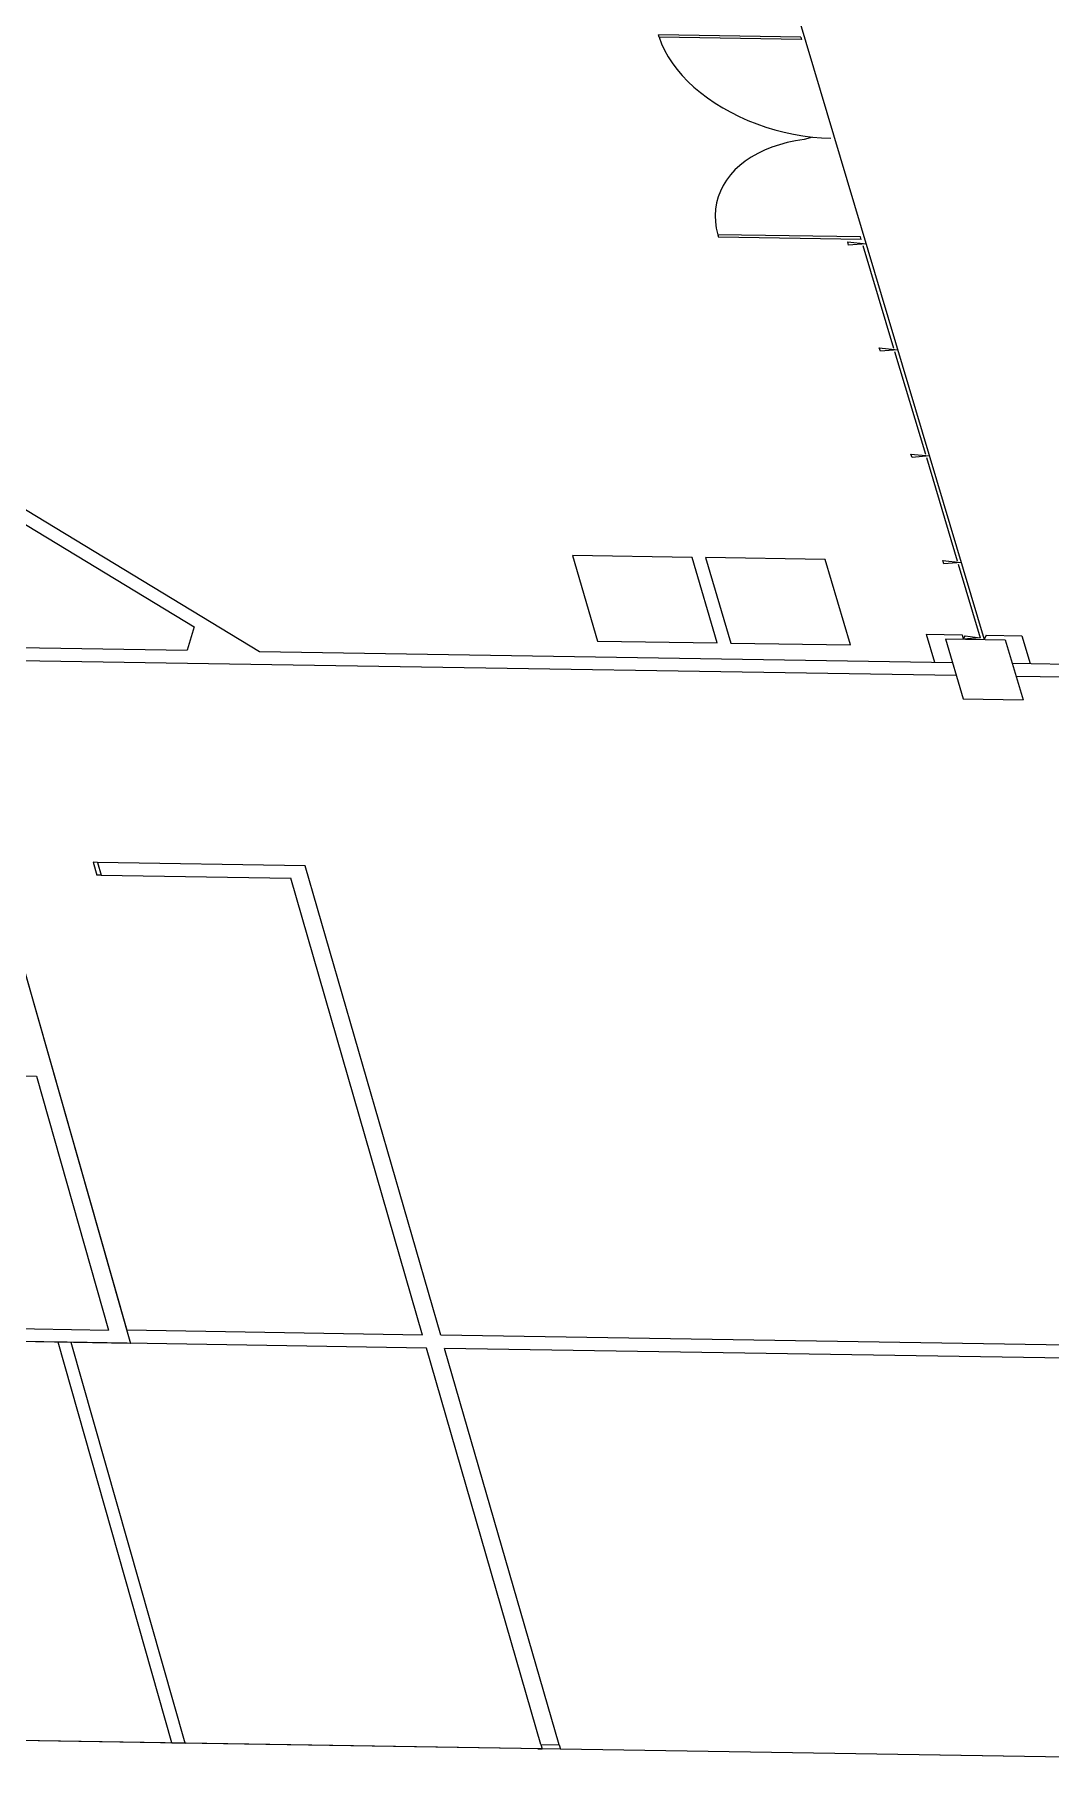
# Model space of a CAD drawing. Extents: x -68 to 264, y 51 to 115.
# Drawn here: x 223.23 to 232.74, y 83.05 to 99.22 of the extents above; entities that cross this region are included whole.
import ezdxf

# ---------------------------------------------------------------- set-up
doc = ezdxf.new("R2010")
doc.units = 0
doc.layers.get('0').update_dxf_attribs({"linetype": 'CONTINUOUS'})

msp = doc.modelspace()

# ---------------------------------------------------------------- linework, layer by layer
for p, q in [((229.336, 102.881), (232.123, 93.55)), ((230.404, 99.194), (229.07, 99.215)), ((229.077, 99.192), (229.07, 99.215)), ((229.077, 99.192), (229.1, 99.131)), ((230.411, 99.171), (229.077, 99.192)), ((230.404, 99.194), (230.411, 99.171)), ((229.1, 99.131), (229.128, 99.07)), ((229.128, 99.07), (229.162, 99.01)), ((229.162, 99.01), (229.2, 98.951)), ((229.2, 98.951), (229.244, 98.892)), ((229.244, 98.892), (229.293, 98.835)), ((229.293, 98.835), (229.346, 98.779)), ((229.346, 98.779), (229.404, 98.725)), ((229.404, 98.725), (229.466, 98.673)), ((229.466, 98.673), (229.532, 98.623)), ((216.839, 98.582), (225.334, 93.438)), ((229.532, 98.623), (229.601, 98.576)), ((229.601, 98.576), (229.674, 98.531)), ((229.674, 98.531), (229.749, 98.489)), ((229.749, 98.489), (229.828, 98.45)), ((229.828, 98.45), (229.909, 98.413)), ((229.909, 98.413), (229.992, 98.38)), ((229.992, 98.38), (230.076, 98.351)), ((230.076, 98.351), (230.162, 98.325)), ((230.204, 98.185), (230.133, 98.161)), ((230.162, 98.325), (230.249, 98.302)), ((230.278, 98.205), (230.204, 98.185)), ((230.249, 98.302), (230.337, 98.284)), ((230.356, 98.221), (230.278, 98.205)), ((230.337, 98.284), (230.425, 98.269)), ((230.436, 98.233), (230.356, 98.221)), ((230.425, 98.269), (230.513, 98.257)), ((230.513, 98.257), (230.436, 98.233)), ((230.513, 98.257), (230.6, 98.25)), ((230.6, 98.25), (230.687, 98.247)), ((229.885, 98.032), (229.834, 97.992)), ((229.941, 98.069), (229.885, 98.032)), ((230.001, 98.103), (229.941, 98.069)), ((230.065, 98.134), (230.001, 98.103)), ((230.133, 98.161), (230.065, 98.134)), ((229.709, 97.854), (229.678, 97.804)), ((229.746, 97.903), (229.709, 97.854)), ((229.787, 97.949), (229.746, 97.903)), ((229.834, 97.992), (229.787, 97.949)), ((229.631, 97.696), (229.616, 97.64)), ((229.652, 97.751), (229.631, 97.696)), ((229.678, 97.804), (229.652, 97.751)), ((229.607, 97.582), (229.603, 97.523)), ((229.603, 97.523), (229.605, 97.463)), ((229.616, 97.64), (229.607, 97.582)), ((229.605, 97.463), (229.613, 97.403)), ((229.613, 97.403), (229.626, 97.342)), ((229.626, 97.342), (229.633, 97.318)), ((230.964, 97.321), (229.626, 97.342)), ((230.971, 97.297), (229.633, 97.318)), ((230.853, 97.243), (230.844, 97.275)), ((230.844, 97.275), (231.016, 97.257)), ((231.016, 97.257), (230.853, 97.243)), ((230.971, 97.297), (230.964, 97.321)), ((230.987, 97.241), (231.274, 96.28)), ((231.15, 96.251), (231.14, 96.283)), ((231.14, 96.283), (231.313, 96.264)), ((231.313, 96.264), (231.15, 96.251)), ((231.284, 96.249), (231.572, 95.285)), ((231.447, 95.255), (231.437, 95.287)), ((231.437, 95.287), (231.61, 95.269)), ((231.61, 95.269), (231.447, 95.255)), ((231.581, 95.253), (231.87, 94.287)), ((222.7, 94.893), (224.722, 93.668)), ((229.386, 94.318), (228.266, 94.336)), ((228.266, 94.336), (228.501, 93.535)), ((229.622, 93.517), (229.386, 94.318)), ((230.632, 94.298), (229.512, 94.316)), ((229.512, 94.316), (229.749, 93.515)), ((230.87, 93.498), (230.632, 94.298)), ((231.745, 94.257), (231.735, 94.289)), ((231.735, 94.289), (231.908, 94.27)), ((231.908, 94.27), (231.745, 94.257)), ((231.879, 94.255), (232.085, 93.566)), ((224.722, 93.668), (224.656, 93.448)), ((220.415, 93.516), (224.656, 93.448)), ((228.501, 93.535), (229.622, 93.517)), ((229.749, 93.515), (230.87, 93.498)), ((231.579, 93.598), (231.915, 93.593)), ((231.579, 93.598), (231.657, 93.338)), ((231.759, 93.556), (231.926, 92.994)), ((231.759, 93.556), (232.32, 93.547)), ((231.915, 93.593), (231.927, 93.553)), ((231.927, 93.553), (231.946, 93.585)), ((232.085, 93.566), (231.927, 93.553)), ((231.946, 93.585), (232.085, 93.566)), ((232.14, 93.589), (232.123, 93.55)), ((232.14, 93.589), (232.476, 93.584)), ((232.32, 93.547), (232.488, 92.985)), ((232.476, 93.584), (232.554, 93.324)), ((220.449, 93.395), (225.449, 93.316)), ((225.334, 93.438), (231.825, 93.335)), ((225.449, 93.316), (231.861, 93.215)), ((232.386, 93.326), (245.906, 93.112)), ((232.422, 93.206), (239.07, 93.101)), ((231.926, 92.994), (232.488, 92.985)), ((222.837, 91.477), (224.09, 87.077)), ((222.837, 91.477), (224.125, 86.954)), ((223.815, 91.461), (223.776, 91.462)), ((223.776, 91.462), (223.81, 91.341)), ((223.815, 91.461), (223.85, 91.34)), ((225.76, 91.43), (223.815, 91.461)), ((227.032, 87.03), (225.76, 91.43)), ((223.85, 91.34), (223.81, 91.341)), ((223.85, 91.34), (225.627, 91.312)), ((226.862, 87.032), (225.627, 91.312)), ((221.405, 89.488), (223.243, 89.459)), ((223.243, 89.459), (223.92, 87.079)), ((224.125, 86.954), (208.514, 87.203)), ((223.531, 86.964), (219.995, 87.02)), ((221.092, 87.124), (223.92, 87.079)), ((226.862, 87.032), (224.09, 87.077)), ((241.011, 86.807), (227.032, 87.03)), ((224.511, 83.21), (223.446, 86.965)), ((226.897, 86.91), (223.531, 86.964)), ((224.636, 83.208), (223.57, 86.963)), ((227.969, 83.196), (226.897, 86.91)), ((233.972, 86.797), (227.067, 86.907)), ((228.14, 83.193), (227.067, 86.907)), ((224.597, 83.209), (221.383, 83.26)), ((227.981, 83.154), (221.383, 83.26)), ((224.511, 83.21), (224.636, 83.208)), ((227.981, 83.154), (224.597, 83.209)), ((227.941, 83.155), (227.981, 83.154)), ((227.969, 83.196), (228.14, 83.193)), ((227.969, 83.196), (227.981, 83.154)), ((228.152, 83.152), (227.981, 83.154)), ((228.14, 83.193), (228.152, 83.152)), ((234.752, 83.046), (228.152, 83.152)), ((234.752, 83.046), (231.708, 83.095))]:
    msp.add_line(p, q)

doc.saveas('drawing.dxf')
